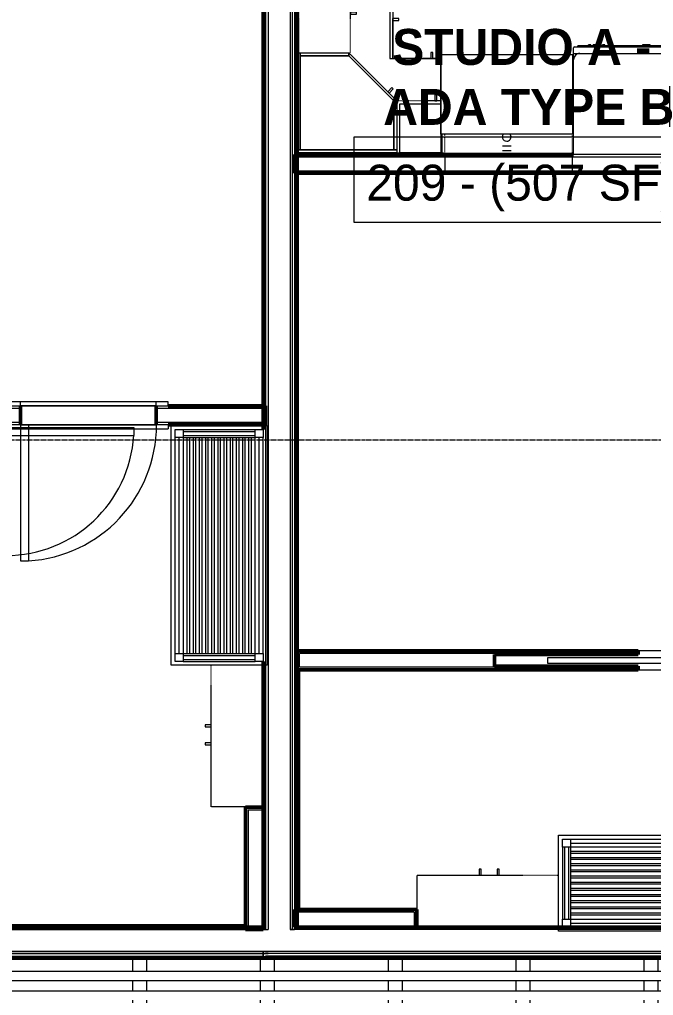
# Model space of a CAD drawing. Header units: inches. Extents: x -4218 to -1830, y 9767 to 12426.
# Drawn here: x -3403.9 to -3245.2, y 11708.2 to 11952.5 of the extents above; entities that cross this region are included whole.
import ezdxf

# ---------------------------------------------------------------- set-up
doc = ezdxf.new("R2010")
doc.units = ezdxf.units.IN
doc.header["$MEASUREMENT"] = 0
doc.linetypes.add('Dash', pattern=[0.25, 0.125, -0.125])
doc.linetypes.add('Grid Line 1_2_', pattern=[0.875, 0.5, -0.125, 0.125, -0.125])
for name, color, linetype, lineweight in [('0-1', 7, 'Continuous', 5), ('0-2', 10, 'Continuous', 9), ('A-AREA-IDEN', 2, 'Continuous', 9), ('A-DOOR-1', 10, 'Continuous', 9), ('A-DOOR-2', 50, 'Continuous', 20), ('A-DOOR-FRAM-1', 10, 'Continuous', 9), ('A-FLOR-3', 192, 'Continuous', 9), ('A-WALL-1', 7, 'Continuous', 50), ('A-WALL-2', 250, 'Continuous', 13), ('A-WALL-3', 10, 'Continuous', 9), ('A-WALL-4', 252, 'Continuous', 9), ('A-WALL-5', 253, 'Continuous', 9), ('A-WALL-6', 254, 'Continuous', 9), ('A-WALL-7', 113, 'Continuous', 9), ('I-WALL-1', 7, 'Continuous', 50), ('I-WALL-3', 252, 'Continuous', 9), ('I-WALL-4', 253, 'Continuous', 9), ('P-PIPE-1', 10, 'Continuous', 9), ('P-SANR-FIXT-1', 10, 'Continuous', 9), ('P-SANR-FIXT-2', 252, 'Continuous', 9), ('Q-CASE', 31, 'Continuous', 9), ('Q-CASE-1', 252, 'Continuous', 9), ('Q-CASE-2', 10, 'Continuous', 9), ('Q-CASE-3', 253, 'Continuous', 9), ('Q-CASE-4', 252, 'Dash', 9), ('Q-CASE-5', 253, 'Dash', 9), ('Q-CASE-6', 254, 'Continuous', 9), ('Q-CASE-7', 10, 'Dash', 9), ('Q-SPCQ-1', 10, 'Continuous', 9), ('S-BEAM', 12, 'Continuous', 9), ('S-GRID-1', 1, 'Grid Line 1_2_', 9)]:
    doc.layers.add(name, color=color, linetype=linetype, lineweight=lineweight)
doc.styles.add('Century Gothic', font='ufonts.com_century-gothic.ttf', dxfattribs={"height": 9})
doc.styles.add('Century Gothic_B', font='GOTHICB.TTF', dxfattribs={"height": 9})

# ---------------------------------------------------------------- blocks, each defined once
blk = doc.blocks.new('SWING - SINGLE - FLUSH - 2-10 x 6-8 - PRIVACY-3199407-BACKGROUND - RCP - 2ND FLOOR')
at = {"layer": 'A-DOOR-1'}
blk.add_arc((17, 2.37), 34.07, 93.3657, 180, dxfattribs=at)
at = {"layer": 'A-DOOR-2'}
for p, q in [((15, 2.37), (15, 36.38)), ((17, 36.38), (15, 36.38)), ((17, 2.37), (17, 36.38)), ((17, 2.37), (15, 2.37))]:
    blk.add_line(p, q, dxfattribs=at)
at = {"layer": 'A-DOOR-FRAM-1'}
for p, q in [((-17, 3.37), (-20, 3.37)), ((-20, 2.37), (-20, 3.37)), ((17, 3.37), (-17, 3.37)), ((-17, 2.37), (-17, 3.37)), ((20, 3.37), (17, 3.37)), ((17, 2.37), (17, 3.37)), ((20, 2.37), (20, 3.37)), ((-20, 2.37), (-17, 2.37)), ((-17, 2.37), (17, 2.37)), ((17, 2.37), (20, 2.37)), ((-17, -2.38), (-20, -2.38)), ((-20, -2.38), (-20, -3.38)), ((17, -2.38), (-17, -2.38)), ((-17, -2.38), (-17, -3.38)), ((20, -2.38), (17, -2.38)), ((17, -2.38), (17, -3.38)), ((20, -2.38), (20, -3.38)), ((-20, -3.38), (-17, -3.38)), ((-17, -3.38), (17, -3.38)), ((17, -3.38), (20, -3.38))]:
    blk.add_line(p, q, dxfattribs=at)
blk = doc.blocks.new('SWING - SINGLE - FLUSH - 2-8 x 6-8 - PASSAGE-V94-BACKGROUND - RCP - 2ND FLOOR')
at = {"layer": 'A-DOOR-1'}
blk.add_arc((16, -2.38), 32.07, 180, 266.4241, dxfattribs=at)
at = {"layer": 'A-DOOR-2'}
for p, q in [((14, -2.38), (14, -34.38)), ((16, -2.38), (14, -2.38)), ((16, -2.38), (16, -34.38)), ((16, -34.38), (14, -34.38))]:
    blk.add_line(p, q, dxfattribs=at)
at = {"layer": 'A-DOOR-FRAM-1'}
for p, q in [((-16, 3.37), (-19, 3.37)), ((-19, 3.37), (-19, 2.37)), ((-16, 3.37), (-16, 2.37)), ((-12.08, 3.37), (-16, 3.37)), ((16, 3.37), (12.92, 3.37)), ((19, 3.37), (16, 3.37)), ((16, 3.37), (16, 2.37)), ((19, 3.37), (19, 2.37)), ((-19, 2.37), (-16, 2.37)), ((-16, 2.37), (-12.08, 2.37)), ((12.92, 2.37), (16, 2.37)), ((16, 2.37), (19, 2.37)), ((-16, -2.38), (-19, -2.38)), ((-19, -3.38), (-19, -2.38)), ((-16, -3.38), (-16, -2.38)), ((16, -2.38), (-16, -2.38)), ((19, -2.38), (16, -2.38)), ((16, -3.38), (16, -2.38)), ((19, -3.38), (19, -2.38)), ((-19, -3.38), (-16, -3.38)), ((-16, -3.38), (15.63, -3.38)), ((16, -3.38), (19, -3.38))]:
    blk.add_line(p, q, dxfattribs=at)
blk = doc.blocks.new('Bath Vanity - Bath Vanity 60_-V79-BACKGROUND - RCP - 2ND FLOOR')
at = {"layer": 'Q-CASE-1'}
for p, q in [((-29.26, 0), (-29.26, 1)), ((30.74, 1), (30.74, 0)), ((30.74, 0), (-29.26, 0))]:
    blk.add_line(p, q, dxfattribs=at)
at = {"layer": 'Q-CASE-2'}
for p, q in [((-29.26, 1), (-29.26, 24)), ((-29.26, 24), (30.74, 24)), ((-28.26, 21), (-28.26, 23)), ((-28.26, 23), (-26.26, 23)), ((-26.26, 23), (27.74, 23)), ((-26.26, 23), (-26.26, 21)), ((-26.26, 22), (27.74, 22)), ((27.74, 21), (27.74, 23)), ((27.74, 23), (29.74, 23)), ((29.74, 23), (29.74, 21)), ((30.74, 24), (30.74, 1)), ((-28.26, 21), (-28.26, 3)), ((-26.26, 21), (-28.26, 21)), ((-27.76, 21), (-27.76, 3)), ((-26.76, 21), (-26.76, 3)), ((27.74, 21), (-26.26, 21)), ((-26.26, 21), (-26.26, 3)), ((-26.26, 20), (27.74, 20)), ((27.74, 21), (27.74, 3)), ((29.74, 21), (27.74, 21)), ((28.24, 21), (28.24, 3)), ((29.24, 21), (29.24, 3)), ((29.74, 21), (29.74, 3)), ((27.74, 19.45), (-26.26, 19.45)), ((-26.26, 18.45), (27.74, 18.45)), ((27.74, 17.91), (-26.26, 17.91)), ((-26.26, 16.91), (27.74, 16.91)), ((27.74, 16.36), (-26.26, 16.36)), ((-26.26, 15.36), (27.74, 15.36)), ((27.74, 14.82), (-26.26, 14.82)), ((-26.26, 13.82), (27.74, 13.82)), ((27.74, 13.27), (-26.26, 13.27)), ((-26.26, 12.27), (27.74, 12.27)), ((27.74, 11.73), (-26.26, 11.73)), ((-26.26, 10.73), (27.74, 10.73)), ((27.74, 10.18), (-26.26, 10.18)), ((-26.26, 9.18), (27.74, 9.18)), ((27.74, 8.64), (-26.26, 8.64)), ((-26.26, 7.64), (27.74, 7.64)), ((27.74, 7.09), (-26.26, 7.09)), ((-26.26, 6.09), (27.74, 6.09)), ((27.74, 5.55), (-26.26, 5.55)), ((-28.26, 1), (-28.26, 3)), ((-28.26, 3), (-26.26, 3)), ((-26.26, 4.55), (27.74, 4.55)), ((27.74, 4), (-26.26, 4)), ((-26.26, 3), (27.74, 3)), ((-26.26, 3), (-26.26, 1)), ((27.74, 1), (27.74, 3)), ((27.74, 3), (29.74, 3)), ((29.74, 3), (29.74, 1)), ((-26.26, 1), (-28.26, 1)), ((-26.26, 2), (27.74, 2)), ((-26.26, 1), (27.74, 1)), ((29.74, 1), (27.74, 1))]:
    blk.add_line(p, q, dxfattribs=at)
blk = doc.blocks.new('300 Series Wall Hung Cabinet_326 - 36_-V89-BACKGROUND - RCP - 2ND FLOOR')
at = {"layer": 'Q-CASE-2'}
for p, q in [((-2.01, 14.69), (-2.5, 14.69)), ((-2.5, 14.69), (-2.5, 13.19)), ((-2.01, 13.19), (-2.01, 14.69)), ((2.49, 14.69), (2, 14.69)), ((2, 14.69), (2, 13.19)), ((2.49, 13.19), (2.49, 14.69)), ((-2.5, 13.19), (-2.01, 13.19)), ((2, 13.19), (2.49, 13.19))]:
    blk.add_line(p, q, dxfattribs=at)
at = {"layer": 'Q-CASE-4'}
blk.add_line((17.37, 0.19), (-18, 0.19), dxfattribs=at)
at = {"layer": 'Q-CASE-7'}
for p, q in [((-18, 0.19), (-18, 13.19)), ((-18, 13.19), (17.37, 13.19))]:
    blk.add_line(p, q, dxfattribs=at)
blk = doc.blocks.new('POCKET - FLUSH - 2-10 x 6-8-2882530-BACKGROUND - RCP - 2ND FLOOR')
at = {"layer": 'A-DOOR-2'}
for p, q in [((-39.67, -0.75), (-39.67, 0.75)), ((-39.67, 0.75), (-5.67, 0.75)), ((-5.67, 0.75), (-5.67, -0.75)), ((-5.67, -0.75), (-39.67, -0.75))]:
    blk.add_line(p, q, dxfattribs=at)
blk = doc.blocks.new('Dishwasher_15404 - 34_ counter-V102-BACKGROUND - RCP - 2ND FLOOR')
at = {"layer": 'Q-SPCQ-1'}
for p, q in [((0, 24), (23.68, 24)), ((0, 0), (0, 24)), ((23.68, 24), (25.25, 24)), ((25.25, 24), (26.68, 24)), ((25.25, 24), (25.25, 22.43)), ((25.25, 22.43), (25.25, 1.57)), ((26.87, 23.8), (26.87, 0.2)), ((26.87, 22.91), (27.12, 22.91)), ((27.12, 21.39), (27.12, 22.91)), ((27.12, 20.19), (27.12, 21.39)), ((27.12, 20.28), (27.37, 20.28)), ((27.12, 3.81), (27.12, 20.19)), ((27.12, 19.69), (27.37, 19.69)), ((27.37, 19.69), (27.37, 20.28)), ((27.12, 19.1), (27.37, 19.1)), ((27.12, 18.51), (27.37, 18.51)), ((27.12, 17.92), (27.37, 17.92)), ((27.12, 17.33), (27.37, 17.33)), ((27.37, 17.33), (27.37, 17.92)), ((27.37, 18.51), (27.37, 19.1)), ((27.12, 16.74), (27.37, 16.74)), ((27.12, 16.15), (27.37, 16.15)), ((27.37, 16.15), (27.37, 16.74)), ((27.37, 6.79), (27.12, 6.79)), ((27.37, 5.81), (27.37, 6.79)), ((27.37, 4.82), (27.37, 5.81)), ((27.12, 2.61), (27.12, 3.81)), ((27.12, 1.09), (27.12, 2.61)), ((27.12, 4.82), (27.37, 4.82)), ((23.68, 0), (0, 0)), ((25.25, 1.57), (25.25, 0)), ((26.87, 1.09), (27.12, 1.09)), ((25.25, 0), (23.68, 0)), ((26.68, 0), (25.25, 0))]:
    blk.add_line(p, q, dxfattribs=at)
for centre, radius, start, end in [((23.68, 22.43), 1.57, 360, 90), ((23.68, 22.43), 1.57, 32.077, 42.3359), ((23.68, 22.43), 1.57, 17.8182, 27.5266), ((23.68, 22.43), 1.57, 360, 13.6425), ((26.68, 23.8), 0.197, 360, 90), ((23.68, 1.57), 1.57, 270, 360), ((23.68, 1.57), 1.57, 317.6641, 327.923), ((23.68, 1.57), 1.57, 332.4734, 342.1818), ((23.68, 1.57), 1.57, 346.4342, 360), ((26.68, 0.2), 0.197, 270, 360), ((26.68, 0.2), 0.197, 270, 345)]:
    blk.add_arc(centre, radius, start, end, dxfattribs=at)
blk = doc.blocks.new('Base Cabinet Corner 197 - Base Cabinet Corner 197-2565125-BACKGROUND - RCP - 2ND FLOOR')
at = {"layer": 'Q-CASE-2'}
for p, q in [((-23.26, 0), (12.74, 0)), ((-23.26, -36), (-23.26, 0)), ((12.74, 0), (12.74, -24)), ((0.74, -23.25), (0.74, -36)), ((12.74, -23.25), (0.74, -23.25)), ((0.74, -23.25), (0.74, -24)), ((0.74, -24), (0.74, -36)), ((12.74, -24), (0.74, -24)), ((10.73, -24), (10.24, -24)), ((10.24, -24), (10.24, -25.5)), ((10.73, -25.5), (10.73, -24)), ((10.24, -25.5), (10.73, -25.5)), ((2.23, -33.51), (0.73, -33.51)), ((0.73, -33.51), (0.73, -34)), ((0.73, -34), (2.23, -34)), ((2.23, -34), (2.23, -33.51)), ((0.74, -36), (-23.26, -36))]:
    blk.add_line(p, q, dxfattribs=at)
blk = doc.blocks.new('308 - 308 x 24_-2727436-BACKGROUND - RCP - 2ND FLOOR')
at = {"layer": 'Q-CASE'}
for p, q in [((0, -25.19), (-12, -13.19)), ((-12, -13.19), (-11.25, -13.19)), ((-11.25, -13.19), (0, -24.44)), ((0, -24.44), (0, -25.19))]:
    blk.add_line(p, q, dxfattribs=at)
at = {"layer": 'Q-CASE-1'}
for p, q in [((-12, -0.94), (-12, -0.19)), ((-12, -3.31), (-12, -0.94)), ((-12, -0.94), (-11.25, -0.94)), ((12.62, -0.94), (-12, -0.94)), ((-11.25, -3.2), (-11.25, -0.94)), ((-11.25, -0.94), (12.25, -0.94)), ((-11.25, -0.94), (-11.25, -3.2)), ((12.25, -0.94), (12.25, -24.44)), ((12.25, -25.19), (12.25, -0.94)), ((12.25, -0.94), (12.62, -0.94)), ((-12, -13.19), (-12, -3.33)), ((-11.25, -13.19), (-11.25, -3.27)), ((-11.25, -3.27), (-11.25, -13.19)), ((-11.25, -13.19), (-12, -13.19)), ((0, -24.44), (-11.25, -13.19)), ((-10.05, -15.14), (-11.11, -16.2)), ((-11.11, -16.2), (-10.76, -16.55)), ((-10.76, -16.55), (-9.7, -15.49)), ((12.25, -24.44), (0, -24.44)), ((0, -25.19), (0, -24.44)), ((0, -24.44), (12.25, -24.44)), ((12.25, -25.19), (0, -25.19)), ((12.25, -24.44), (12.25, -25.19)), ((12.62, -25.19), (12.25, -25.19))]:
    blk.add_line(p, q, dxfattribs=at)
at = {"layer": 'Q-CASE-3'}
for p, q in [((-12, -0.19), (10.32, -0.19)), ((10.37, -0.19), (12.62, -0.19)), ((12.62, -0.94), (13, -0.94)), ((13, -0.94), (12.62, -0.94)), ((13, -25.19), (12.62, -25.19))]:
    blk.add_line(p, q, dxfattribs=at)
at = {"layer": 'Q-CASE-6'}
for p, q in [((12.62, -0.19), (13, -0.19)), ((13, -0.19), (13, -0.94)), ((13, -0.94), (13, -25.19))]:
    blk.add_line(p, q, dxfattribs=at)
blk = doc.blocks.new('300 Series Wall Hung Cabinet_302 - 24_ X 24_-V104-BACKGROUND - RCP - 2ND FLOOR')
at = {"layer": 'Q-CASE-4'}
for p, q in [((12, -4.87), (12, -0.19)), ((11.6, -13.19), (11.85, -13.19))]:
    blk.add_line(p, q, dxfattribs=at)
at = {"layer": 'Q-CASE-5'}
blk.add_line((12, -0.19), (11.6, -0.19), dxfattribs=at)
blk = doc.blocks.new('300 Series Wall Hung Cabinet_301 - 12_ x 24_-2732593-BACKGROUND - RCP - 2ND FLOOR')
at = {"layer": 'Q-CASE-1'}
for p, q in [((-5.25, -4.87), (-5.25, -0.19)), ((5.25, -0.19), (5.25, -3.41)), ((5.25, -3.44), (5.25, -12.44)), ((5.25, -12.44), (-5, -12.44)), ((-3.51, -13.19), (-4, -13.19)), ((-4, -13.19), (-4, -14.69)), ((-3.51, -14.69), (-3.51, -13.19)), ((-4, -14.69), (-3.51, -14.69))]:
    blk.add_line(p, q, dxfattribs=at)
at = {"layer": 'Q-CASE-3'}
blk.add_line((-5.25, -0.19), (5.25, -0.19), dxfattribs=at)
at = {"layer": 'Q-CASE-4'}
for p, q in [((-6, -0.19), (-6, -4.87)), ((6, -3.31), (6, -0.19)), ((6, -13.19), (6, -3.33)), ((-5, -13.19), (6, -13.19))]:
    blk.add_line(p, q, dxfattribs=at)
at = {"layer": 'Q-CASE-5'}
blk.add_line((6, -0.19), (-6, -0.19), dxfattribs=at)
blk = doc.blocks.new('kitchen_faucet_14143 - kitchen_faucet_14143-V110-BACKGROUND - RCP - 2ND FLOOR')
at = {"layer": 'P-SANR-FIXT-2'}
for p, q in [((2.26, 0.94), (2.26, 1.08)), ((2.26, 0.54), (2.26, 0.94)), ((2.26, -0.54), (2.26, 0.54)), ((2.34, 1.08), (2.34, -1.08)), ((3.44, -0.94), (3.44, 1.08)), ((2.26, -1.08), (2.26, -0.54)), ((3.44, -1.05), (3.44, -0.94)), ((3.44, -1.08), (3.44, -1.05))]:
    blk.add_line(p, q, dxfattribs=at)
for start, end in [(105, 130.3805), (0, 105), (285.1305, 360), (229.6195, 240), (240, 285)]:
    blk.add_arc((0, 0), 1.08, start, end, dxfattribs=at)
blk = doc.blocks.new('Stainless Steel Farmhous Kitchen Sink - Stainless Steel Farmhous Kitchen Sink-2443921-BACKGROUND - RCP - 2ND FLOOR')
at = {"layer": 'P-SANR-FIXT-1'}
for p, q in [((-33, -22.2), (-33, -2.25)), ((-33, -2.25), (0, -2.25)), ((0, -2.25), (0, -22.2)), ((0, -22.2), (-33, -22.2))]:
    blk.add_line(p, q, dxfattribs=at)
blk = doc.blocks.new('300 Series Wall Hung Cabinet_302 - 24_ X 24_-2588623-BACKGROUND - RCP - 2ND FLOOR')
at = {"layer": 'Q-CASE-1'}
for p, q in [((-1.76, -13.19), (-2.25, -13.19)), ((-2.25, -13.19), (-2.25, -14.69)), ((-1.76, -14.69), (-1.76, -13.19)), ((2.24, -13.19), (1.75, -13.19)), ((1.75, -13.19), (1.75, -14.69)), ((2.24, -14.69), (2.24, -13.19)), ((-2.25, -14.69), (-1.76, -14.69)), ((1.75, -14.69), (2.24, -14.69))]:
    blk.add_line(p, q, dxfattribs=at)
at = {"layer": 'Q-CASE-4'}
for p, q in [((-12, -0.19), (-12, -13.19)), ((12, -13.19), (12, -0.19)), ((-12, -13.19), (12, -13.19))]:
    blk.add_line(p, q, dxfattribs=at)
at = {"layer": 'Q-CASE-5'}
blk.add_line((12, -0.19), (-12, -0.19), dxfattribs=at)
blk = doc.blocks.new('Bath Vanity - Bath Vanity 60_-V114-BACKGROUND - RCP - 2ND FLOOR')
at = {"layer": 'Q-CASE-1'}
for p, q in [((-29.26, 0), (-29.26, 1)), ((30.74, 1), (30.74, 0.37)), ((30.74, 0.37), (30.74, 0)), ((30.74, 0), (-29.26, 0))]:
    blk.add_line(p, q, dxfattribs=at)
at = {"layer": 'Q-CASE-2'}
for p, q in [((-29.26, 1), (-29.26, 24)), ((-29.26, 24), (30.74, 24)), ((-28.26, 21), (-28.26, 23)), ((-28.26, 23), (-26.26, 23)), ((-26.26, 23), (27.74, 23)), ((-26.26, 23), (-26.26, 21)), ((-26.26, 22), (27.74, 22)), ((27.74, 21), (27.74, 23)), ((27.74, 23), (29.74, 23)), ((29.74, 23), (29.74, 21)), ((30.74, 24), (30.74, 1)), ((-28.26, 21), (-28.26, 3)), ((-26.26, 21), (-28.26, 21)), ((-27.76, 21), (-27.76, 3)), ((-26.76, 21), (-26.76, 3)), ((27.74, 21), (-26.26, 21)), ((-26.26, 21), (-26.26, 3)), ((-26.26, 20), (27.74, 20)), ((27.74, 21), (27.74, 3)), ((29.74, 21), (27.74, 21)), ((28.24, 21), (28.24, 3)), ((29.24, 21), (29.24, 3)), ((29.74, 21), (29.74, 3)), ((27.74, 19.45), (-26.26, 19.45)), ((-26.26, 18.45), (27.74, 18.45)), ((27.74, 17.91), (-26.26, 17.91)), ((-26.26, 16.91), (27.74, 16.91)), ((27.74, 16.36), (-26.26, 16.36)), ((-26.26, 15.36), (27.74, 15.36)), ((27.74, 14.82), (-26.26, 14.82)), ((-26.26, 13.82), (27.74, 13.82)), ((27.74, 13.27), (-26.26, 13.27)), ((-26.26, 12.27), (27.74, 12.27)), ((27.74, 11.73), (-26.26, 11.73)), ((-26.26, 10.73), (27.74, 10.73)), ((27.74, 10.18), (-26.26, 10.18)), ((-26.26, 9.18), (27.74, 9.18)), ((27.74, 8.64), (-26.26, 8.64)), ((-26.26, 7.64), (27.74, 7.64)), ((27.74, 7.09), (-26.26, 7.09)), ((-26.26, 6.09), (27.74, 6.09)), ((27.74, 5.55), (-26.26, 5.55)), ((-28.26, 1), (-28.26, 3)), ((-28.26, 3), (-26.26, 3)), ((-26.26, 4.55), (27.74, 4.55)), ((27.74, 4), (-26.26, 4)), ((-26.26, 3), (27.74, 3)), ((-26.26, 3), (-26.26, 1)), ((27.74, 1), (27.74, 3)), ((27.74, 3), (29.74, 3)), ((29.74, 3), (29.74, 1)), ((-26.26, 1), (-28.26, 1)), ((-26.26, 2), (27.74, 2)), ((-26.26, 1), (27.74, 1)), ((29.74, 1), (27.74, 1))]:
    blk.add_line(p, q, dxfattribs=at)
blk = doc.blocks.new('300 Series Wall Hung Cabinet_326 - 36_-V93-BACKGROUND - RCP - 2ND FLOOR')
at = {"layer": 'Q-CASE-2'}
for p, q in [((-2.01, 14.69), (-2.5, 14.69)), ((-2.5, 14.69), (-2.5, 13.19)), ((-2.01, 13.19), (-2.01, 14.69)), ((2.49, 14.69), (2, 14.69)), ((2, 14.69), (2, 13.19)), ((2.49, 13.19), (2.49, 14.69)), ((-2.5, 13.19), (-2.01, 13.19)), ((2, 13.19), (2.49, 13.19))]:
    blk.add_line(p, q, dxfattribs=at)
at = {"layer": 'Q-CASE-7'}
for p, q in [((-18, 0.19), (-18, 13.19)), ((-18, 13.19), (17.37, 13.19)), ((17.37, 0.19), (-18, 0.19))]:
    blk.add_line(p, q, dxfattribs=at)
blk = doc.blocks.new('CTR - 1st Phase - Unit Layouts_rvt-1-BACKGROUND - RCP - 2ND FLOOR')
at = {"layer": 'A-WALL-1'}
for p, q in [((-3335.1, 11918.12), (-3335.1, 11918.75)), ((-3335.1, 11918.75), (-3265.22, 11918.75)), ((-3335.1, 11914.62), (-3335.1, 11918.12)), ((-3335.1, 11914), (-3335.1, 11914.62)), ((-3211.02, 11914), (-3335.1, 11914)), ((-3403.72, 11855.79), (-3403.72, 11851.04)), ((-3369.72, 11851.04), (-3369.72, 11855.79)), ((-3366.72, 11855.79), (-3342.35, 11855.79)), ((-3342.35, 11855.79), (-3342.35, 11855.16)), ((-3342.35, 11855.16), (-3342.35, 11851.66)), ((-3342.35, 11851.04), (-3366.72, 11851.04)), ((-3342.35, 11851.66), (-3342.35, 11851.04)), ((-3334.47, 11794.49), (-3249.02, 11794.49)), ((-3334.47, 11793.87), (-3334.47, 11794.49)), ((-3249.02, 11794.49), (-3249.02, 11793.62)), ((-3334.47, 11790.37), (-3334.47, 11793.87)), ((-3249.02, 11793.62), (-3285.02, 11793.62)), ((-3285.02, 11793.62), (-3285.02, 11790.62)), ((-3334.51, 11729.74), (-3334.51, 11789.74)), ((-3334.51, 11789.74), (-3334.13, 11789.74)), ((-3334.47, 11789.74), (-3334.47, 11790.37)), ((-3249.02, 11789.74), (-3334.47, 11789.74)), ((-3285.02, 11790.62), (-3249.02, 11790.62)), ((-3249.02, 11790.62), (-3249.02, 11789.74)), ((-3334.13, 11789.37), (-3334.13, 11730.12)), ((-3347.35, 11724.74), (-3347.35, 11755.36)), ((-3347.35, 11755.36), (-3346.72, 11755.36)), ((-3346.72, 11755.36), (-3343.22, 11755.36)), ((-3343.22, 11755.36), (-3342.97, 11755.36)), ((-3342.97, 11755.36), (-3342.97, 11724.74)), ((-3335.1, 11729.74), (-3304.47, 11729.74)), ((-3335.1, 11729.12), (-3335.1, 11729.74)), ((-3335.1, 11725.62), (-3335.1, 11729.12)), ((-3334.13, 11729.74), (-3334.51, 11729.74)), ((-3304.47, 11729.74), (-3304.47, 11729.12)), ((-3304.47, 11729.12), (-3304.47, 11725.62)), ((-3347.35, 11725.33), (-3407.35, 11725.33)), ((-3406.97, 11725.71), (-3347.72, 11725.71)), ((-3347.35, 11725.71), (-3347.35, 11725.33)), ((-3346.72, 11724.74), (-3347.35, 11724.74)), ((-3343.22, 11724.74), (-3346.72, 11724.74)), ((-3342.97, 11724.74), (-3343.22, 11724.74)), ((-3335.1, 11725.37), (-3335.1, 11725.62)), ((-3304.47, 11725.37), (-3335.1, 11725.37)), ((-3304.47, 11725.62), (-3304.47, 11725.37))]:
    blk.add_line(p, q, dxfattribs=at)
at = {"layer": 'A-WALL-2'}
for p, q in [((-3334.47, 11914.62), (-3334.47, 11918.12)), ((-3334.47, 11918.12), (-3182.25, 11918.12)), ((-3334.47, 11914.62), (-3210.4, 11914.62)), ((-3403.72, 11855.16), (-3457.13, 11855.16)), ((-3342.97, 11855.16), (-3369.72, 11855.16)), ((-3342.97, 11855.16), (-3342.97, 11851.66)), ((-3403.72, 11851.66), (-3406.35, 11851.66)), ((-3342.97, 11851.66), (-3369.72, 11851.66)), ((-3249.02, 11793.87), (-3333.85, 11793.87)), ((-3333.85, 11790.37), (-3333.85, 11793.87)), ((-3249.02, 11790.37), (-3333.85, 11790.37)), ((-3346.72, 11754.74), (-3343.22, 11754.74)), ((-3346.72, 11754.74), (-3346.72, 11725.36)), ((-3343.22, 11754.74), (-3343.22, 11755.36)), ((-3343.22, 11755.36), (-3343.22, 11754.74)), ((-3343.22, 11754.74), (-3343.22, 11725.36)), ((-3305.1, 11729.12), (-3334.47, 11729.12)), ((-3334.47, 11725.62), (-3334.47, 11729.12)), ((-3305.1, 11729.12), (-3305.1, 11725.62)), ((-3343.22, 11725.36), (-3346.72, 11725.36)), ((-3343.22, 11724.74), (-3343.22, 11725.36)), ((-3343.22, 11725.36), (-3343.22, 11724.74)), ((-3335.1, 11725.62), (-3334.47, 11725.62)), ((-3334.47, 11725.62), (-3335.1, 11725.62)), ((-3305.1, 11725.62), (-3334.47, 11725.62)), ((-3305.1, 11725.62), (-3304.47, 11725.62)), ((-3304.47, 11725.62), (-3305.1, 11725.62))]:
    blk.add_line(p, q, dxfattribs=at)
at = {"layer": 'A-WALL-3'}
for p, q in [((-3369.72, 11855.79), (-3403.72, 11855.79)), ((-3403.72, 11851.04), (-3369.72, 11851.04)), ((-3215.02, 11794.49), (-3249.02, 11794.49)), ((-3249.02, 11789.74), (-3215.02, 11789.74))]:
    blk.add_line(p, q, dxfattribs=at)
at = {"layer": 'A-WALL-4'}
for p, q in [((-3297.47, 11918.75), (-3297.47, 11914)), ((-3297.47, 11918.75), (-3297.47, 11914)), ((-3265.62, 11918.75), (-3265.62, 11914)), ((-3265.62, 11918.75), (-3265.62, 11914)), ((-3297.47, 11914), (-3334.47, 11914)), ((-3265.62, 11914), (-3297.47, 11914)), ((-3217.62, 11914), (-3265.62, 11914)), ((-3403.72, 11855.79), (-3403.72, 11851.04)), ((-3369.72, 11855.79), (-3369.72, 11851.04)), ((-3249.02, 11793.62), (-3249.02, 11794.49)), ((-3285.02, 11790.62), (-3285.02, 11793.62)), ((-3285.02, 11793.62), (-3249.02, 11793.62)), ((-3249.02, 11790.62), (-3285.02, 11790.62)), ((-3249.02, 11789.74), (-3249.02, 11790.62))]:
    blk.add_line(p, q, dxfattribs=at)
at = {"layer": 'A-WALL-5'}
for p, q in [((-3335.1, 11918.75), (-3334.47, 11918.75)), ((-3334.47, 11914), (-3335.1, 11914))]:
    blk.add_line(p, q, dxfattribs=at)
at = {"layer": 'A-WALL-6'}
for p, q in [((-3335.1, 11914), (-3335.1, 11918.75)), ((-3334.47, 11918.75), (-3297.47, 11918.75)), ((-3297.47, 11918.75), (-3265.62, 11918.75)), ((-3265.62, 11918.75), (-3265.22, 11918.75))]:
    blk.add_line(p, q, dxfattribs=at)
at = {"layer": 'A-WALL-7'}
for p, q in [((-3334.47, 12073), (-3334.47, 11918.75)), ((-3334.47, 11918.75), (-3334.47, 12073)), ((-3310.47, 11952.25), (-3310.47, 11952.73)), ((-3310.47, 11942.75), (-3310.47, 11952.25)), ((-3310.47, 11952.25), (-3310.47, 11942.75)), ((-3300.96, 11942.75), (-3310.47, 11942.75)), ((-3310.47, 11942.75), (-3300.96, 11942.75)), ((-3298.47, 11942.75), (-3300.47, 11942.75)), ((-3300.47, 11942.75), (-3298.47, 11942.75)), ((-3265.22, 11942.75), (-3265.47, 11942.75)), ((-3265.47, 11942.75), (-3265.22, 11942.75)), ((-3334.47, 11918.75), (-3265.22, 11918.75)), ((-3265.22, 11918.75), (-3334.47, 11918.75))]:
    blk.add_line(p, q, dxfattribs=at)
at = {"layer": '0-2'}
for name, p, rotation in [('300 Series Wall Hung Cabinet_302 - 24_ X 24_-2588623-BACKGROUND - RCP - 2ND FLOOR', (-3334.29, 11956.12), 89.99999999999456), ('Base Cabinet Corner 197 - Base Cabinet Corner 197-2565125-BACKGROUND - RCP - 2ND FLOOR', (-3334.47, 11942.01), 89.99999999994819), ('Dishwasher_15404 - 34_ counter-V102-BACKGROUND - RCP - 2ND FLOOR', (-3241.22, 11918.75), 90.00000000003485), ('308 - 308 x 24_-2727436-BACKGROUND - RCP - 2ND FLOOR', (-3321.47, 11918.93), 180), ('Stainless Steel Farmhous Kitchen Sink - Stainless Steel Farmhous Kitchen Sink-2443921-BACKGROUND - RCP - 2ND FLOOR', (-3298.47, 11921.56), 180), ('300 Series Wall Hung Cabinet_301 - 12_ x 24_-2732593-BACKGROUND - RCP - 2ND FLOOR', (-3303.47, 11918.93), 180), ('300 Series Wall Hung Cabinet_302 - 24_ X 24_-V104-BACKGROUND - RCP - 2ND FLOOR', (-3253.62, 11918.93), 180), ('kitchen_faucet_14143 - kitchen_faucet_14143-V110-BACKGROUND - RCP - 2ND FLOOR', (-3281.97, 11923.11), 269.9999999999508), ('SWING - SINGLE - FLUSH - 2-10 x 6-8 - PRIVACY-3199407-BACKGROUND - RCP - 2ND FLOOR', (-3386.72, 11853.41), 180), ('SWING - SINGLE - FLUSH - 2-8 x 6-8 - PASSAGE-V94-BACKGROUND - RCP - 2ND FLOOR', (-3409.72, 11834.41), 89.99999999999615), ('Bath Vanity - Bath Vanity 60_-V79-BACKGROUND - RCP - 2ND FLOOR', (-3341.97, 11820.13), 90.0000000001602), ('300 Series Wall Hung Cabinet_326 - 36_-V89-BACKGROUND - RCP - 2ND FLOOR', (-3342.79, 11773.49), 90.00000000002076)]:
    blk.add_blockref(name, p, dxfattribs=dict(at, rotation=rotation))
for name, p in [('POCKET - FLUSH - 2-10 x 6-8-2882530-BACKGROUND - RCP - 2ND FLOOR', (-3232.02, 11792.12)), ('Bath Vanity - Bath Vanity 60_-V114-BACKGROUND - RCP - 2ND FLOOR', (-3239.71, 11724.37)), ('300 Series Wall Hung Cabinet_326 - 36_-V93-BACKGROUND - RCP - 2ND FLOOR', (-3286.35, 11725.18))]:
    blk.add_blockref(name, p, dxfattribs=at)
blk = doc.blocks.new('CTR - 1st Phase - Common Walls_rvt-1-BACKGROUND - RCP - 2ND FLOOR')
at = {"layer": 'A-WALL-2'}
for p, q in [((-3342.35, 12110.34), (-3342.35, 11725.36)), ((-3341.72, 12110.34), (-3341.72, 11725.36)), ((-3336.22, 12110.34), (-3336.22, 11725.36)), ((-3335.72, 12110.34), (-3335.72, 11725.36)), ((-3335.1, 12110.34), (-3335.1, 11725.36)), ((-3411.17, 11724.74), (-3342.97, 11724.74)), ((-3342.97, 11724.74), (-3342.35, 11724.74)), ((-3342.35, 11725.36), (-3342.35, 11724.74)), ((-3342.35, 11724.74), (-3341.72, 11724.74)), ((-3341.72, 11725.36), (-3341.72, 11724.74)), ((-3336.22, 11725.36), (-3336.22, 11724.74)), ((-3336.22, 11724.74), (-3335.72, 11724.74)), ((-3335.72, 11724.74), (-3336.22, 11724.74)), ((-3335.72, 11725.36), (-3335.72, 11724.74)), ((-3335.72, 11724.74), (-3335.1, 11724.74)), ((-3335.1, 11724.74), (-3335.72, 11724.74)), ((-3335.1, 11725.36), (-3335.1, 11724.74)), ((-3208.5, 11724.74), (-3335.1, 11724.74)), ((-3417.17, 11718.74), (-3342.97, 11718.74)), ((-3416.67, 11719.24), (-3342.97, 11719.24)), ((-3342.97, 11719.24), (-3341.72, 11719.24)), ((-3342.97, 11718.74), (-3342.35, 11718.74)), ((-3341.72, 11718.74), (-3342.35, 11718.74)), ((-3342.35, 11718.74), (-3341.72, 11718.74)), ((-3208.5, 11719.24), (-3341.72, 11719.24)), ((-3208.5, 11718.74), (-3341.72, 11718.74)), ((-3417.8, 11718.11), (-3342.97, 11718.11)), ((-3341.72, 11718.11), (-3342.35, 11718.11)), ((-3208.5, 11718.11), (-3341.72, 11718.11))]:
    blk.add_line(p, q, dxfattribs=at)
at = {"layer": 'I-WALL-1'}
for p, q in [((-3342.97, 11849.86), (-3342.97, 12110.34)), ((-3334.47, 12110.34), (-3334.47, 11725.36)), ((-3342.97, 11725.36), (-3342.97, 11791.86)), ((-3410.55, 11725.36), (-3342.97, 11725.36)), ((-3334.47, 11725.36), (-3208.5, 11725.36)), ((-3342.97, 11717.61), (-3418.3, 11717.61)), ((-3208.5, 11717.61), (-3342.97, 11717.61))]:
    blk.add_line(p, q, dxfattribs=at)
at = {"layer": 'I-WALL-3'}
for p, q in [((-3342.97, 11717.61), (-3418.3, 11717.61)), ((-3208.5, 11717.61), (-3342.97, 11717.61))]:
    blk.add_line(p, q, dxfattribs=at)
at = {"layer": 'I-WALL-4'}
for p, q in [((-3342.97, 11719.24), (-3342.97, 11717.61)), ((-3342.97, 11717.61), (-3342.97, 11719.24))]:
    blk.add_line(p, q, dxfattribs=at)
at = {"layer": 'P-PIPE-1'}
for p, q in [((-3435.32, 11714.31), (-2798.23, 11714.31)), ((-2798.23, 11711.93), (-3435.32, 11711.93)), ((-3435.32, 11709.44), (-2798.23, 11709.44))]:
    blk.add_line(p, q, dxfattribs=at)
blk = doc.blocks.new('Dimension Lumber - LVL - 3_5X5_5-V225-BACKGROUND - RCP - 2ND FLOOR')
at = {"layer": 'S-BEAM'}
for p, q in [((-34.76, 1.75), (-34.76, -1.75)), ((-34.76, 1.75), (-34.49, 1.75)), ((-34.49, 1.75), (-31.18, 1.75)), ((-28.81, 1.75), (-26.31, 1.75)), ((-23.94, 1.75), (-22.55, 1.75)), ((-20.18, 1.75), (34.76, 1.75)), ((34.76, -1.75), (34.76, 1.75)), ((-34.76, -1.75), (-34.49, -1.75)), ((-34.49, -1.75), (-31.18, -1.75)), ((-28.81, -1.75), (-26.31, -1.75)), ((-23.94, -1.75), (-22.55, -1.75)), ((-20.18, -1.75), (34.76, -1.75))]:
    blk.add_line(p, q, dxfattribs=at)
blk = doc.blocks.new('Dimension Lumber - LVL - 3_5X5_5-V226-BACKGROUND - RCP - 2ND FLOOR')
at = {"layer": 'S-BEAM'}
for p, q in [((-34.76, 1.75), (-34.76, -1.05)), ((-34.76, 1.75), (-34.49, 1.75)), ((-34.49, 1.75), (-31.18, 1.75)), ((-28.81, 1.75), (-26.31, 1.75)), ((-23.94, 1.75), (-22.55, 1.75)), ((-20.18, 1.75), (34.76, 1.75)), ((34.76, -1.75), (34.76, 1.75)), ((-34.76, -1.06), (-34.76, -1.75)), ((-34.76, -1.75), (-34.49, -1.75)), ((-34.49, -1.75), (-31.18, -1.75)), ((-28.81, -1.75), (-26.31, -1.75)), ((-23.94, -1.75), (-22.55, -1.75)), ((-20.18, -1.75), (34.76, -1.75))]:
    blk.add_line(p, q, dxfattribs=at)
blk = doc.blocks.new('Dimension Lumber - LVL - 3_5X5_5-V227-BACKGROUND - RCP - 2ND FLOOR')
at = {"layer": 'S-BEAM'}
for p, q in [((-34.76, 1.75), (-34.76, -1.75)), ((-34.76, 1.75), (-34.49, 1.75)), ((-34.49, 1.75), (-31.18, 1.75)), ((-28.81, 1.75), (-26.31, 1.75)), ((-23.94, 1.75), (-22.55, 1.75)), ((-20.18, 1.75), (34.76, 1.75)), ((34.76, -1.75), (34.76, 1.75)), ((-34.76, -1.75), (-34.49, -1.75)), ((-34.49, -1.75), (-31.18, -1.75)), ((-28.81, -1.75), (-26.31, -1.75)), ((-23.94, -1.75), (-22.55, -1.75)), ((-20.18, -1.75), (34.76, -1.75))]:
    blk.add_line(p, q, dxfattribs=at)
blk = doc.blocks.new('Dimension Lumber - LVL - 3_5X5_5-V228-BACKGROUND - RCP - 2ND FLOOR')
at = {"layer": 'S-BEAM'}
for p, q in [((-34.76, 1.75), (-34.76, -1.75)), ((-34.73, 1.75), (-34.49, 1.75)), ((-34.49, 1.75), (-31.18, 1.75)), ((-28.81, 1.75), (-26.31, 1.75)), ((-23.94, 1.75), (-22.55, 1.75)), ((-20.18, 1.75), (-9.46, 1.75)), ((33.51, 1.75), (34.51, 1.75)), ((34.51, 1.75), (34.76, 1.75)), ((34.76, -1.75), (34.76, 1.75)), ((-34.72, -1.75), (-34.49, -1.75)), ((-34.49, -1.75), (-31.18, -1.75)), ((-28.81, -1.75), (-26.31, -1.75)), ((-23.94, -1.75), (-22.55, -1.75)), ((-20.18, -1.75), (-9.46, -1.75)), ((33.51, -1.75), (34.51, -1.75)), ((34.51, -1.75), (34.76, -1.75))]:
    blk.add_line(p, q, dxfattribs=at)
blk = doc.blocks.new('Dimension Lumber - LVL - 3_5X5_5-V229-BACKGROUND - RCP - 2ND FLOOR')
at = {"layer": 'S-BEAM'}
for p, q in [((-45.37, 1.75), (-45.37, -1.75)), ((-45.37, 1.75), (-45.1, 1.75)), ((-45.1, 1.75), (-41.79, 1.75)), ((-39.43, 1.75), (-36.92, 1.75)), ((-34.55, 1.75), (-33.16, 1.75)), ((-30.8, 1.75), (-20.07, 1.75)), ((43.53, 1.75), (43.78, 1.75)), ((-45.37, -1.75), (-45.1, -1.75)), ((-45.1, -1.75), (-41.79, -1.75)), ((-39.43, -1.75), (-36.92, -1.75)), ((-34.55, -1.75), (-33.16, -1.75)), ((-30.8, -1.75), (-20.07, -1.75)), ((43.53, -1.75), (43.78, -1.75))]:
    blk.add_line(p, q, dxfattribs=at)

msp = doc.modelspace()

# ---------------------------------------------------------------- linework, layer by layer
at = {"layer": 'A-AREA-IDEN', "flags": 128}
msp.add_lwpolyline([(-3320.14, 11923.16), (-3235.64, 11923.16), (-3235.64, 11901.66), (-3320.14, 11901.66)], close=True, dxfattribs=at)
at = {"layer": 'A-FLOR-3'}
for p, q in [((-3342.98, 11719.24), (-3416.67, 11719.24)), ((-3207.87, 11719.24), (-3342.97, 11719.24)), ((-3404.17, 11717.89), (-3375.67, 11717.89)), ((-3372.17, 11717.89), (-3343.67, 11717.89)), ((-3340.17, 11717.89), (-3311.67, 11717.89)), ((-3308.17, 11717.89), (-3279.67, 11717.89)), ((-3276.17, 11717.89), (-3247.67, 11717.89))]:
    msp.add_line(p, q, dxfattribs=at)
at = {"layer": 'S-GRID-1'}
msp.add_line((-1830.2, 11847.19), (-4168.71, 11847.19), dxfattribs=at)

# ---------------------------------------------------------------- block references
at = {"layer": '0-1'}
for name in ['CTR - 1st Phase - Unit Layouts_rvt-1-BACKGROUND - RCP - 2ND FLOOR', 'CTR - 1st Phase - Common Walls_rvt-1-BACKGROUND - RCP - 2ND FLOOR']:
    msp.add_blockref(name, (0, 0), dxfattribs=at)
at = {"layer": 'S-BEAM'}
for name, p, rotation in [('Dimension Lumber - LVL - 3_5X5_5-V225-BACKGROUND - RCP - 2ND FLOOR', (-3373.92, 11683.13), 269.9999999999994), ('Dimension Lumber - LVL - 3_5X5_5-V226-BACKGROUND - RCP - 2ND FLOOR', (-3341.92, 11683.13), 269.9999999999994), ('Dimension Lumber - LVL - 3_5X5_5-V227-BACKGROUND - RCP - 2ND FLOOR', (-3309.92, 11683.13), 269.9999999999994), ('Dimension Lumber - LVL - 3_5X5_5-V228-BACKGROUND - RCP - 2ND FLOOR', (-3277.92, 11683.13), 269.9999999999994), ('Dimension Lumber - LVL - 3_5X5_5-V229-BACKGROUND - RCP - 2ND FLOOR', (-3245.92, 11672.51), 269.9999999999991)]:
    msp.add_blockref(name, p, dxfattribs=dict(at, rotation=rotation))

# ---------------------------------------------------------------- texts
at = {"layer": 'A-AREA-IDEN', "char_height": 9, "attachment_point": 1}
for s, insert, width, style in [('STUDIO A -', (-3310.64, 11950.13), 79.083, 'Century Gothic_B'), ('ADA TYPE B', (-3312.89, 11935.13), 84.537, 'Century Gothic_B'), ('209 - (507 SF)', (-3317.14, 11916.16), 94.839, 'Century Gothic')]:
    msp.add_mtext(s, dxfattribs=dict(at, insert=insert, width=width, style=style))

doc.saveas('drawing.dxf')
